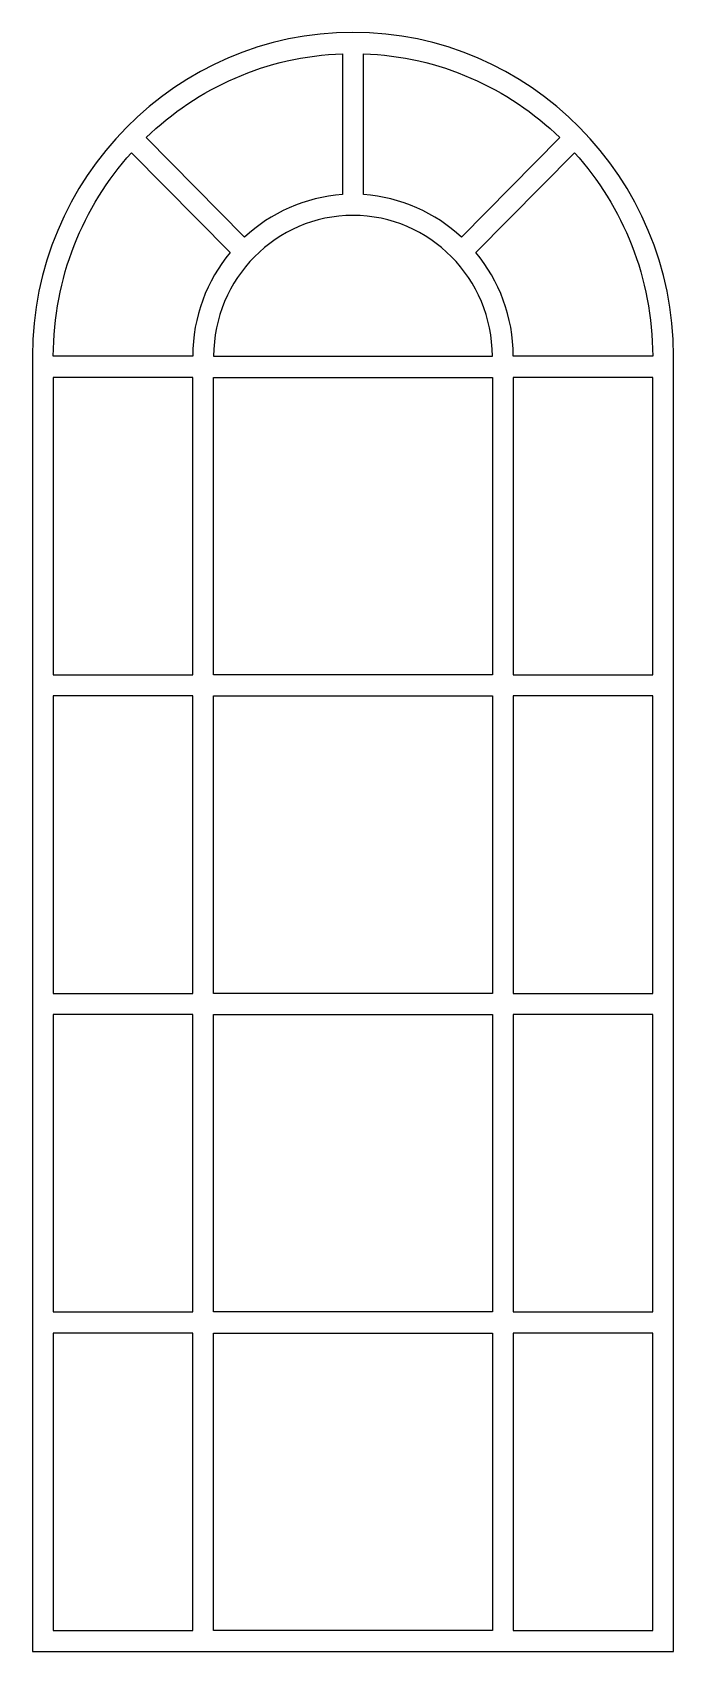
# Model space of a CAD drawing. Header units: centimetres. Extents: x -1.71 to 1.71, y -4.33 to 4.33.
import ezdxf

# ---------------------------------------------------------------- set-up
doc = ezdxf.new("R2010")
doc.units = ezdxf.units.CM
doc.header["$MEASUREMENT"] = 0
doc.layers.add('Layer 1', color=7, linetype='Continuous')

msp = doc.modelspace()

# ---------------------------------------------------------------- linework, layer by layer
at = {"layer": 'Layer 1', "color": 250}
for points, knots in [([(1.71338, 2.59886), (1.71338, 2.59886), (1.71338, -4.33143), (1.71338, -4.33143), (1.71338, -4.33143), (1.71338, -4.33143), (-1.71337, -4.33143), (-1.71337, -4.33143), (-1.71337, -4.33143), (-1.71337, -4.33143), (-1.71337, 2.59886), (-1.71337, 2.59886), (-1.71337, 2.59886), (-1.71337, 3.55312), (-0.94369, 4.33143), (0, 4.33143), (0, 4.33143), (0.9437, 4.33143), (1.71338, 3.55312), (1.71338, 2.59886)], [0, 0, 0, 0, 0.1666667, 0.1666667, 0.1666667, 0.1666667, 0.3333333, 0.3333333, 0.3333333, 0.3333333, 0.5, 0.5, 0.5, 0.5, 0.6666667, 0.6666667, 0.6666667, 0.6666667, 1, 1, 1, 1]), ([(-0.05587, 4.21734), (-0.4621, 4.20313), (-0.83066, 4.03463), (-1.10596, 3.76831), (-1.10596, 3.76831), (-1.10596, 3.76831), (-0.57945, 3.2359), (-0.57945, 3.2359), (-0.57945, 3.2359), (-0.43958, 3.3661), (-0.257, 3.45004), (-0.05587, 3.46324), (-0.05587, 3.46324), (-0.05587, 3.46324), (-0.05587, 4.21734), (-0.05587, 4.21734)], [0, 0, 0, 0, 0.2, 0.2, 0.2, 0.2, 0.4, 0.4, 0.4, 0.4, 0.6, 0.6, 0.6, 0.6, 1, 1, 1, 1]), ([(1.10597, 3.76831), (0.83066, 4.03463), (0.4621, 4.20313), (0.05587, 4.21734), (0.05587, 4.21734), (0.05587, 4.21734), (0.05587, 3.46324), (0.05587, 3.46324), (0.05587, 3.46324), (0.257, 3.45004), (0.43958, 3.3661), (0.57945, 3.2359), (0.57945, 3.2359), (0.57945, 3.2359), (1.10597, 3.76831), (1.10597, 3.76831)], [0, 0, 0, 0, 0.2, 0.2, 0.2, 0.2, 0.4, 0.4, 0.4, 0.4, 0.6, 0.6, 0.6, 0.6, 1, 1, 1, 1]), ([(-1.184, 3.68743), (-1.44322, 3.39953), (-1.60163, 3.01733), (-1.60163, 2.59886), (-1.60163, 2.59886), (-1.60163, 2.59886), (-0.85669, 2.59886), (-0.85669, 2.59886), (-0.85669, 2.59886), (-0.85669, 2.80986), (-0.78138, 3.0036), (-0.65661, 3.15413), (-0.65661, 3.15413), (-0.65661, 3.15413), (-1.184, 3.68743), (-1.184, 3.68743)], [0, 0, 0, 0, 0.2, 0.2, 0.2, 0.2, 0.4, 0.4, 0.4, 0.4, 0.6, 0.6, 0.6, 0.6, 1, 1, 1, 1]), ([(0.85669, 2.59886), (0.85669, 2.59886), (1.60164, 2.59886), (1.60164, 2.59886), (1.60164, 2.59886), (1.60164, 3.01733), (1.44322, 3.39952), (1.18401, 3.68743), (1.18401, 3.68743), (1.18401, 3.68743), (0.65661, 3.15413), (0.65661, 3.15413), (0.65661, 3.15413), (0.78139, 3.00361), (0.85669, 2.80986), (0.85669, 2.59886)], [0, 0, 0, 0, 0.2, 0.2, 0.2, 0.2, 0.4, 0.4, 0.4, 0.4, 0.6, 0.6, 0.6, 0.6, 1, 1, 1, 1]), ([(0, 3.35215), (0.4103, 3.35215), (0.74495, 3.01375), (0.74495, 2.59886), (0.74495, 2.59886), (0.74495, 2.59886), (-0.74494, 2.59886), (-0.74494, 2.59886), (-0.74494, 2.59886), (-0.74494, 3.01375), (-0.4103, 3.35215), (0, 3.35215)], [0, 0, 0, 0, 0.25, 0.25, 0.25, 0.25, 0.5, 0.5, 0.5, 0.5, 1, 1, 1, 1]), ([(-1.60163, 2.48586), (-1.60163, 2.48586), (-0.85669, 2.48586), (-0.85669, 2.48586), (-0.85669, 2.48586), (-0.85669, 2.48586), (-0.85669, 0.89453), (-0.85669, 0.89453), (-0.85669, 0.89453), (-0.85669, 0.89453), (-1.60163, 0.89453), (-1.60163, 0.89453), (-1.60163, 0.89453), (-1.60163, 0.89453), (-1.60163, 2.48586), (-1.60163, 2.48586)], [0, 0, 0, 0, 0.2, 0.2, 0.2, 0.2, 0.4, 0.4, 0.4, 0.4, 0.6, 0.6, 0.6, 0.6, 1, 1, 1, 1]), ([(0.74495, 2.48586), (0.74495, 2.48586), (-0.74494, 2.48586), (-0.74494, 2.48586), (-0.74494, 2.48586), (-0.74494, 2.48586), (-0.74494, 0.89453), (-0.74494, 0.89453), (-0.74494, 0.89453), (-0.74494, 0.89453), (0.74495, 0.89453), (0.74495, 0.89453), (0.74495, 0.89453), (0.74495, 0.89453), (0.74495, 2.48586), (0.74495, 2.48586)], [0, 0, 0, 0, 0.2, 0.2, 0.2, 0.2, 0.4, 0.4, 0.4, 0.4, 0.6, 0.6, 0.6, 0.6, 1, 1, 1, 1]), ([(0.85669, 2.48586), (0.85669, 2.48586), (1.60164, 2.48586), (1.60164, 2.48586), (1.60164, 2.48586), (1.60164, 2.48586), (1.60164, 0.89453), (1.60164, 0.89453), (1.60164, 0.89453), (1.60164, 0.89453), (0.85669, 0.89453), (0.85669, 0.89453), (0.85669, 0.89453), (0.85669, 0.89453), (0.85669, 2.48586), (0.85669, 2.48586)], [0, 0, 0, 0, 0.2, 0.2, 0.2, 0.2, 0.4, 0.4, 0.4, 0.4, 0.6, 0.6, 0.6, 0.6, 1, 1, 1, 1]), ([(-1.60163, 0.78154), (-1.60163, 0.78154), (-0.85669, 0.78154), (-0.85669, 0.78154), (-0.85669, 0.78154), (-0.85669, 0.78154), (-0.85669, -0.80979), (-0.85669, -0.80979), (-0.85669, -0.80979), (-0.85669, -0.80979), (-1.60163, -0.80979), (-1.60163, -0.80979), (-1.60163, -0.80979), (-1.60163, -0.80979), (-1.60163, 0.78154), (-1.60163, 0.78154)], [0, 0, 0, 0, 0.2, 0.2, 0.2, 0.2, 0.4, 0.4, 0.4, 0.4, 0.6, 0.6, 0.6, 0.6, 1, 1, 1, 1]), ([(0.74495, 0.78154), (0.74495, 0.78154), (-0.74494, 0.78154), (-0.74494, 0.78154), (-0.74494, 0.78154), (-0.74494, 0.78154), (-0.74494, -0.80979), (-0.74494, -0.80979), (-0.74494, -0.80979), (-0.74494, -0.80979), (0.74495, -0.80979), (0.74495, -0.80979), (0.74495, -0.80979), (0.74495, -0.80979), (0.74495, 0.78154), (0.74495, 0.78154)], [0, 0, 0, 0, 0.2, 0.2, 0.2, 0.2, 0.4, 0.4, 0.4, 0.4, 0.6, 0.6, 0.6, 0.6, 1, 1, 1, 1]), ([(0.85669, 0.78154), (0.85669, 0.78154), (1.60164, 0.78154), (1.60164, 0.78154), (1.60164, 0.78154), (1.60164, 0.78154), (1.60164, -0.80979), (1.60164, -0.80979), (1.60164, -0.80979), (1.60164, -0.80979), (0.85669, -0.80979), (0.85669, -0.80979), (0.85669, -0.80979), (0.85669, -0.80979), (0.85669, 0.78154), (0.85669, 0.78154)], [0, 0, 0, 0, 0.2, 0.2, 0.2, 0.2, 0.4, 0.4, 0.4, 0.4, 0.6, 0.6, 0.6, 0.6, 1, 1, 1, 1]), ([(-1.60163, -0.92278), (-1.60163, -0.92278), (-0.85669, -0.92278), (-0.85669, -0.92278), (-0.85669, -0.92278), (-0.85669, -0.92278), (-0.85669, -2.51411), (-0.85669, -2.51411), (-0.85669, -2.51411), (-0.85669, -2.51411), (-1.60163, -2.51411), (-1.60163, -2.51411), (-1.60163, -2.51411), (-1.60163, -2.51411), (-1.60163, -0.92278), (-1.60163, -0.92278)], [0, 0, 0, 0, 0.2, 0.2, 0.2, 0.2, 0.4, 0.4, 0.4, 0.4, 0.6, 0.6, 0.6, 0.6, 1, 1, 1, 1]), ([(0.74495, -0.92278), (0.74495, -0.92278), (-0.74494, -0.92278), (-0.74494, -0.92278), (-0.74494, -0.92278), (-0.74494, -0.92278), (-0.74494, -2.51411), (-0.74494, -2.51411), (-0.74494, -2.51411), (-0.74494, -2.51411), (0.74495, -2.51411), (0.74495, -2.51411), (0.74495, -2.51411), (0.74495, -2.51411), (0.74495, -0.92278), (0.74495, -0.92278)], [0, 0, 0, 0, 0.2, 0.2, 0.2, 0.2, 0.4, 0.4, 0.4, 0.4, 0.6, 0.6, 0.6, 0.6, 1, 1, 1, 1]), ([(0.85669, -0.92278), (0.85669, -0.92278), (1.60164, -0.92278), (1.60164, -0.92278), (1.60164, -0.92278), (1.60164, -0.92278), (1.60164, -2.51411), (1.60164, -2.51411), (1.60164, -2.51411), (1.60164, -2.51411), (0.85669, -2.51411), (0.85669, -2.51411), (0.85669, -2.51411), (0.85669, -2.51411), (0.85669, -0.92278), (0.85669, -0.92278)], [0, 0, 0, 0, 0.2, 0.2, 0.2, 0.2, 0.4, 0.4, 0.4, 0.4, 0.6, 0.6, 0.6, 0.6, 1, 1, 1, 1]), ([(-1.60163, -2.6271), (-1.60163, -2.6271), (-0.85669, -2.6271), (-0.85669, -2.6271), (-0.85669, -2.6271), (-0.85669, -2.6271), (-0.85669, -4.21843), (-0.85669, -4.21843), (-0.85669, -4.21843), (-0.85669, -4.21843), (-1.60163, -4.21843), (-1.60163, -4.21843), (-1.60163, -4.21843), (-1.60163, -4.21843), (-1.60163, -2.6271), (-1.60163, -2.6271)], [0, 0, 0, 0, 0.2, 0.2, 0.2, 0.2, 0.4, 0.4, 0.4, 0.4, 0.6, 0.6, 0.6, 0.6, 1, 1, 1, 1]), ([(0.74495, -2.6271), (0.74495, -2.6271), (-0.74494, -2.6271), (-0.74494, -2.6271), (-0.74494, -2.6271), (-0.74494, -2.6271), (-0.74494, -4.21843), (-0.74494, -4.21843), (-0.74494, -4.21843), (-0.74494, -4.21843), (0.74495, -4.21843), (0.74495, -4.21843), (0.74495, -4.21843), (0.74495, -4.21843), (0.74495, -2.6271), (0.74495, -2.6271)], [0, 0, 0, 0, 0.2, 0.2, 0.2, 0.2, 0.4, 0.4, 0.4, 0.4, 0.6, 0.6, 0.6, 0.6, 1, 1, 1, 1]), ([(0.85669, -2.6271), (0.85669, -2.6271), (1.60164, -2.6271), (1.60164, -2.6271), (1.60164, -2.6271), (1.60164, -2.6271), (1.60164, -4.21843), (1.60164, -4.21843), (1.60164, -4.21843), (1.60164, -4.21843), (0.85669, -4.21843), (0.85669, -4.21843), (0.85669, -4.21843), (0.85669, -4.21843), (0.85669, -2.6271), (0.85669, -2.6271)], [0, 0, 0, 0, 0.2, 0.2, 0.2, 0.2, 0.4, 0.4, 0.4, 0.4, 0.6, 0.6, 0.6, 0.6, 1, 1, 1, 1])]:
    msp.add_open_spline(points, degree=3, knots=knots, dxfattribs=at)

doc.saveas('drawing.dxf')
